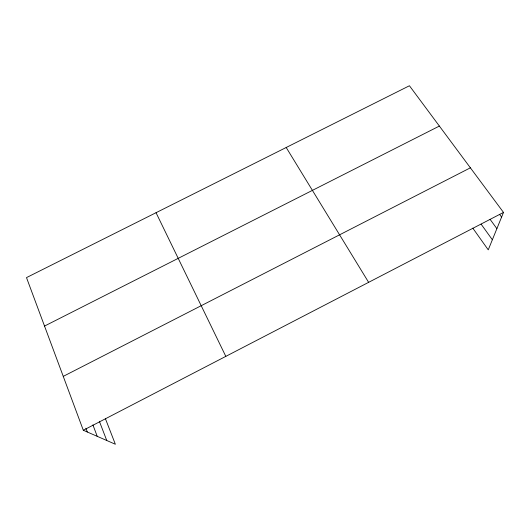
<?xml version="1.0" encoding="UTF-8"?>
<svg xmlns="http://www.w3.org/2000/svg" width="530" height="530" viewBox="0 0 530 530"><rect width="100%" height="100%" fill="white"/><g stroke="black" fill="none" stroke-linecap="round" stroke-linejoin="round"><path stroke-width="0.79" d="M105.377 418.594L115.361 444.253L83.303 430.254L26.5 277.607L409.432 85.747L503.5 212.417L488.249 249.849L472.793 228.132M83.303 430.254L503.5 212.417M63.255 376.373L470.382 167.818M44.533 326.063L439.377 126.067M499.664 214.471L501.599 217.088M490.084 219.327L496.882 228.655M481.121 224.157L492.357 239.765M286.193 147.492L368.628 282.338M156.039 212.709L225.813 356.372M99.355 421.257L106.755 440.496M92.902 424.901L97.242 436.342M85.9 428.227L87.318 432.003"/></g></svg>
